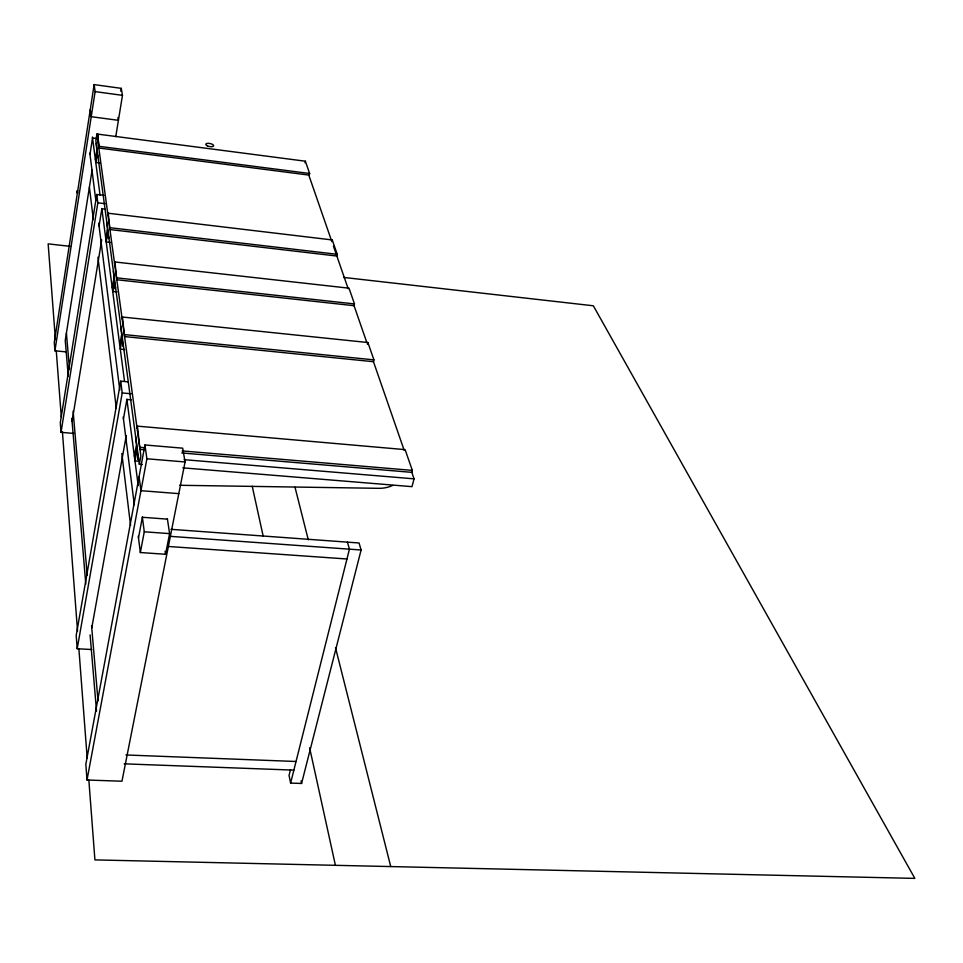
<?xml version="1.0" encoding="UTF-8"?>
<svg xmlns="http://www.w3.org/2000/svg" width="963" height="963" viewBox="0 0 963 963"><rect width="100%" height="100%" fill="white"/><g stroke="black" fill="none" stroke-linecap="round" stroke-linejoin="round"><path stroke-width="1.44" d="M115.765 136.65L122.47 95.349L121.278 88.355L94.133 84.612L54.289 342.395L54.927 350.797L66.291 351.904M54.927 350.797L95.12 91.605L94.133 84.612M89.98 154.333L92.544 137.974L96.709 138.516M99.081 148.061L97.648 134.038L99.081 148.061L309.279 175.134L309.629 173.496L305.355 161.206L96.902 134.013L95.843 140.694L139.358 464.286L142.355 464.527M92.171 169.584L65.243 340.541L68.277 376.401M96.216 143.403L97.612 157.511L97.877 155.825M95.397 159.726L96.757 151.131M97.119 153.803L95.758 162.41L100.092 162.964M103.98 195.345L96.769 194.466L60.296 422.709L61.018 432.327L74.019 433.446M61.018 432.327L97.841 202.82L96.769 194.466M99.045 225.992L101.837 208.742L104.823 209.103M120.808 91.28L121.278 88.355M72.081 421.517L101.705 239.871M106.797 222.14L108.47 238.511L108.759 236.717M107.964 215.026L108.253 213.244L332.247 239.943L337.243 254.316L336.845 256.038L109.938 229.543L108.253 213.244M105.798 238.836L107.29 229.736M107.712 232.865L106.207 241.99L110.589 242.495M113.393 271.157L115.235 289.032L115.548 287.179M114.621 263.814L114.934 261.972L349.015 288.19L354.48 303.923L354.059 305.704L116.8 279.752L114.934 261.972M112.25 287.997L113.839 278.596M114.296 282.027L112.707 291.44L116.992 291.909M120.844 326.541L122.891 346.186L123.228 344.26M122.157 318.934L122.482 317.032L367.89 342.527L373.921 359.873L373.475 361.715L124.564 336.569L122.482 317.032M119.785 345.296L121.47 335.557M121.976 339.349L120.279 349.112L124.528 349.533M128.103 381.866L120.7 381.167L76.197 635.496L77.196 648.749L91.798 649.531M77.196 648.749L122.217 392.94L120.7 381.167M123.445 418.905L126.899 399.489L131.197 399.874M91.75 628.032L126.261 435.565M135.59 436.263L138.094 459.652L138.467 457.606M137.071 428.174L137.432 426.14L405.11 449.637L412.32 470.389L411.803 472.351L181.79 452.959M134.363 456.318L136.252 445.965M136.866 450.54L134.964 460.904L139.358 461.265M137.432 426.14L139.972 449.432L144.45 449.805M139.358 464.286L140.875 456.077L96.902 134.013M144.944 444.966L85.827 764.273L87.007 780.018L121.964 781.222L185.065 461.963L182.705 448.18L144.944 444.966L146.894 458.785L87.007 780.018M138.491 537.872L142.38 517.275L167.43 519.129M167.369 518.744L169.608 533.622L165.54 554.267L140.345 552.533L144.281 531.793L142.331 516.902M305.006 162.819L305.355 161.206M331.862 241.653L332.247 239.943M367.457 344.345L367.89 342.527M290.525 769.581L289.056 775.42L290.609 783.075L301.575 783.461L361.101 550.005L359.067 542.988L171.017 529.325M290.609 783.075L349.425 549.163L347.45 542.145M411.598 471.738L414.054 478.84L411.983 486.652L182.801 467.849M77.678 193.154L76.932 191.432L77.774 190.879M77.028 192.395L77.184 190.975M179.612 485.28L379.097 488.325A26.446 21.619 -18.3 0 0 392.567 485.508M124.191 763.84L293.871 770.123M125.948 754.968L296.038 761.492M168.585 546.49L346.957 558.985M144.281 531.793L169.608 533.622M170.583 536.367L361.101 550.005M178.793 493.634L140.947 490.685L139.081 476.637M184.174 459.676L414.054 478.84M146.894 458.785L185.065 461.963M140.345 447.374L144.835 447.759M182.188 450.913L412.32 470.389M122.217 392.94L131.185 393.771M124.889 334.643L373.921 359.873M117.113 277.898L354.48 303.923M70.468 246.396L48.15 243.856L55.409 339.53M343.707 277.428L593.34 305.789L914.85 878.388L94.916 859.899L88.849 780.078M110.239 227.737L337.243 254.316M97.841 202.82L105.111 203.699M99.345 146.376L309.629 173.496M95.12 91.605L122.47 95.349M76.932 191.432L77.57 192.191M308.858 175.278L331.477 240.533M333.439 246.203L348.185 288.756M353.59 304.356L366.867 342.659M373.259 361.101L404.231 450.467M295.027 487.278L308.28 539.798M335.521 647.75L390.737 866.568M252.222 486.243L263.188 536.198M309.617 747.782L335.413 865.328M301.046 780.909L301.575 783.461M117.955 117.474L118.413 120.327L91.22 116.704L90.281 109.565M165.106 551.293L165.54 554.267M92.412 136.975L100.044 195.08M101.813 208.489L124.516 381.312M126.863 399.2L138.215 485.605M89.836 153.153L95.867 200.834M98.695 223.187L119.809 390.099M123.204 416.919L134.314 504.841M138.275 536.138L140.345 552.533M89.403 187.183L93.339 219.528M97.925 257.217L116.294 408.156M121.82 453.537L130.571 525.401M77.04 191.95L77.136 192.913M66.411 333.174L69.492 369.022M73.104 411.081L87.212 575.188M91.581 625.986L98.021 700.883M71.804 418.231L85.803 584.06M90.089 634.858L96.517 711.043M56.275 350.929L61.283 416.835M62.414 431.809L77.546 631.03M78.906 649.002L87.2 758.35M207.454 145.895A3.984 1.529 11.5 0 0 213.617 145.822A3.984 1.529 11.5 0 0 208.056 143.318A3.984 1.529 11.5 0 0 207.454 145.895"/></g></svg>
